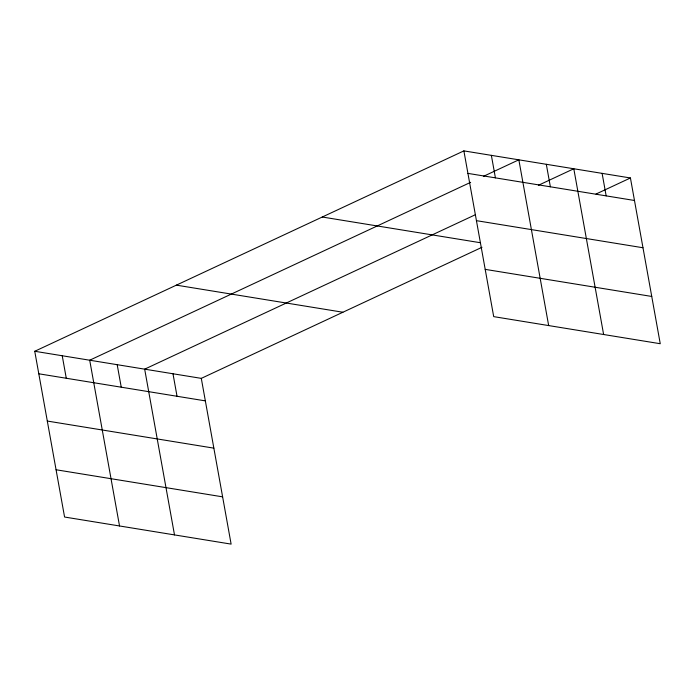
<?xml version="1.0" encoding="UTF-8"?>
<svg xmlns="http://www.w3.org/2000/svg" width="695" height="695" viewBox="0 0 695 695"><rect width="100%" height="100%" fill="white"/><g stroke="black" fill="none" stroke-linecap="round" stroke-linejoin="round"><path stroke-width="1.04" d="M34.75 351.279L201.298 378.367L231.122 544.116L64.574 517.028L34.75 351.279L463.878 150.885L630.426 177.972L660.25 343.721L493.702 316.633L463.878 150.885M470.654 182.325L89.707 360.219L119.531 525.967M483.433 176.356L518.844 159.815L548.668 325.573M475.458 214.686L144.673 369.158L174.497 534.907M538.399 185.287L573.801 168.755L603.625 334.512M201.298 378.367L482 247.281M596.006 194.044L630.426 177.972M467.935 173.394L634.474 200.481M476.44 220.662L642.979 247.75M322.272 217.014L480.427 242.737M485.197 269.365L651.745 296.452M176.365 285.141L342.904 312.237M38.798 373.788L205.346 400.876M47.303 421.057L213.852 448.145M56.069 469.759L222.617 496.847M602.113 173.368L606.162 195.877M546.322 164.289L550.37 186.799M491.365 155.35L495.413 177.859M172.986 373.762L177.034 396.272M117.186 364.684L121.243 387.202M62.229 355.744L66.277 378.262"/></g></svg>
